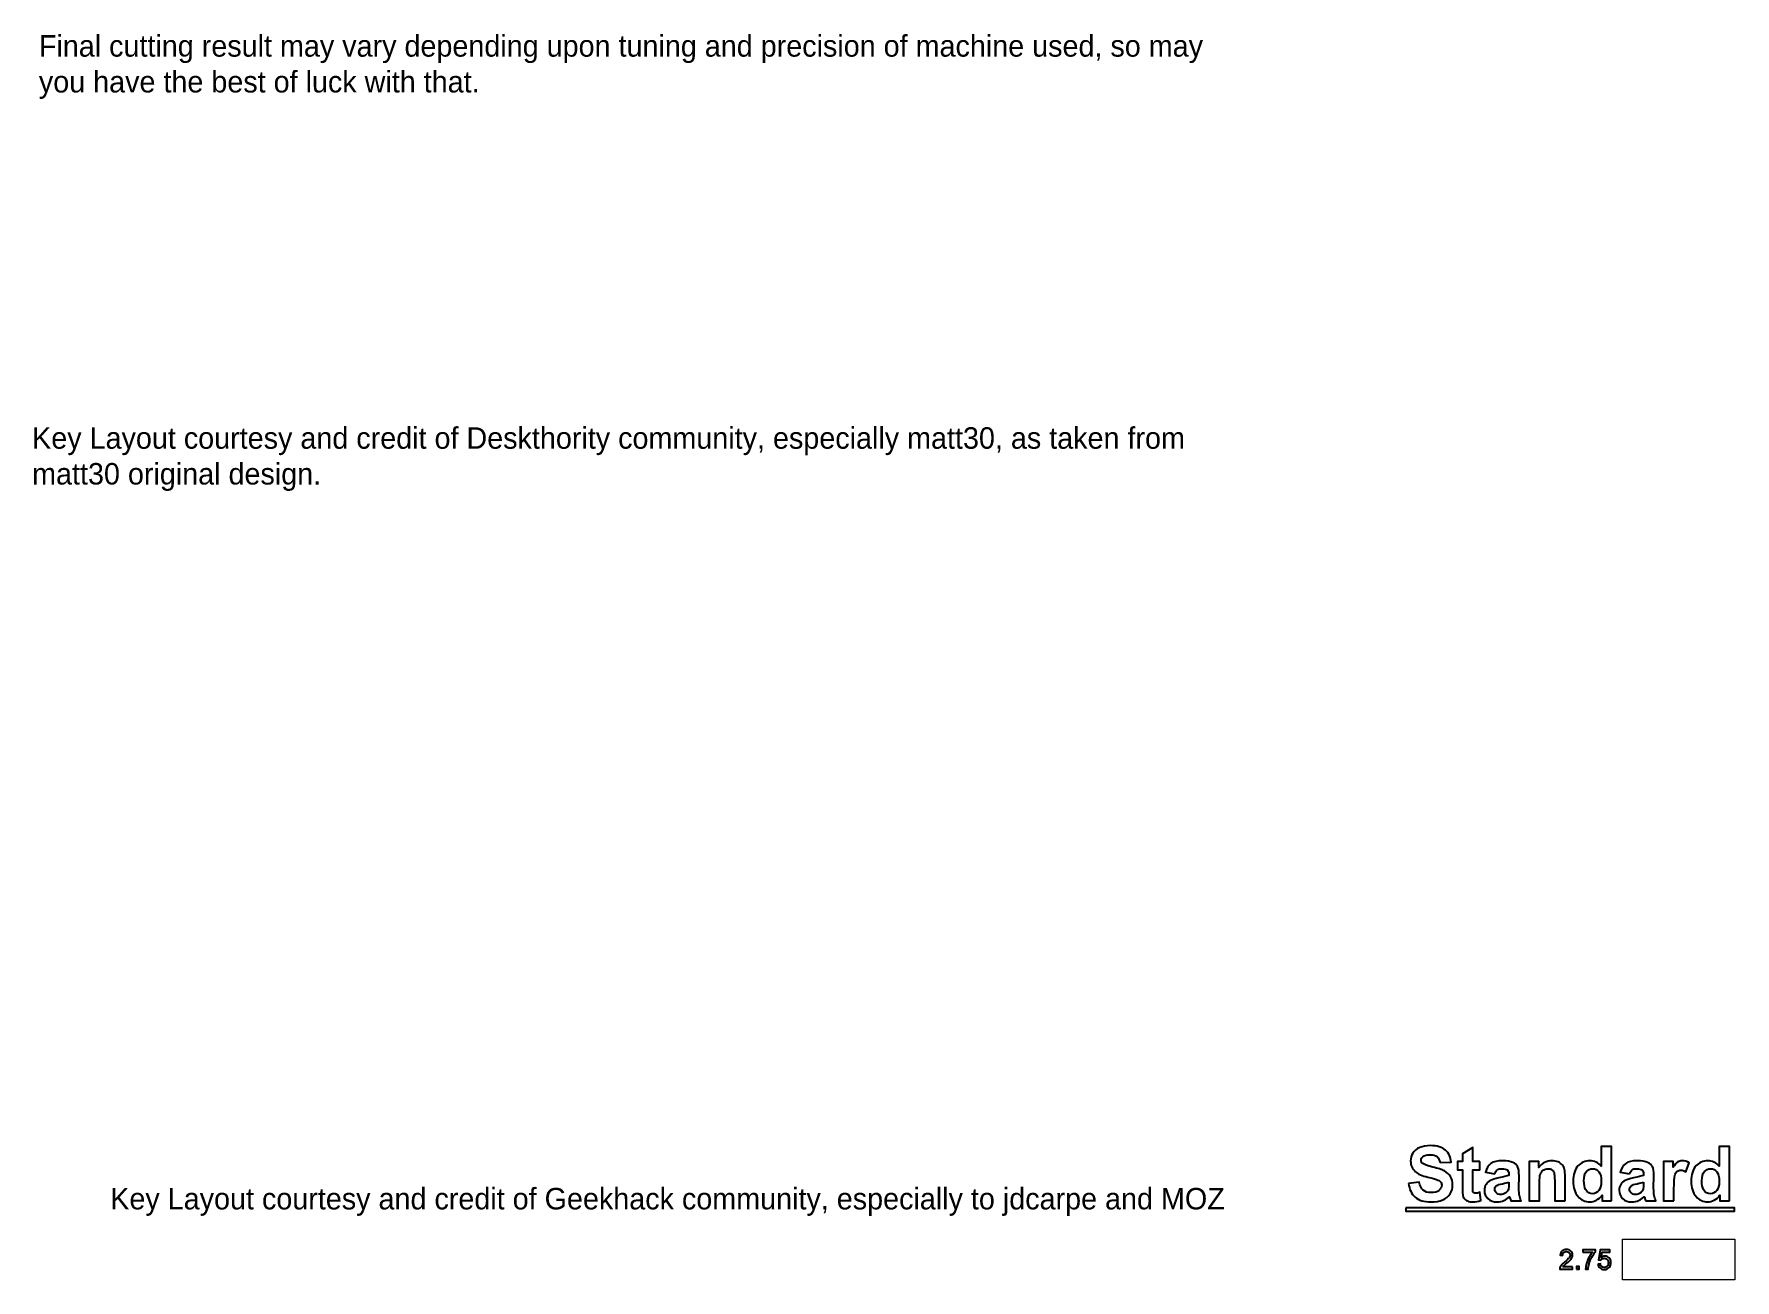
# Model space of a CAD drawing. Header units: millimetres. Extents: x -742 to 1487, y -1115 to 638.
# Drawn here: x -742 to 50, y -469 to 111 of the extents above; entities that cross this region are included whole.
import ezdxf

# ---------------------------------------------------------------- set-up
doc = ezdxf.new("R2010")
doc.units = ezdxf.units.MM
doc.layers.add('Layer 1', color=7, linetype='CONTINUOUS')
doc.layers.add('text', color=4, linetype='CONTINUOUS', plot=False)

msp = doc.modelspace()

# ---------------------------------------------------------------- linework, layer by layer
at = {"layer": 'Layer 1', "color": 250}
for points, knots in [([(-101.882, -423.523), (-101.882, -423.523), (-96.908, -423.029), (-96.908, -423.029), (-96.908, -423.029), (-96.608, -424.693), (-96.009, -425.91), (-95.097, -426.692), (-95.097, -426.692), (-94.186, -427.474), (-92.957, -427.862), (-91.411, -427.862), (-91.411, -427.862), (-89.776, -427.862), (-88.542, -427.515), (-87.713, -426.821), (-87.713, -426.821), (-86.884, -426.128), (-86.466, -425.316), (-86.466, -424.387), (-86.466, -424.387), (-86.466, -423.788), (-86.642, -423.282), (-86.989, -422.859), (-86.989, -422.859), (-87.336, -422.441), (-87.948, -422.077), (-88.818, -421.771), (-88.818, -421.771), (-89.412, -421.559), (-90.764, -421.195), (-92.881, -420.665), (-92.881, -420.665), (-95.603, -419.983), (-97.514, -419.148), (-98.613, -418.155), (-98.613, -418.155), (-100.16, -416.761), (-100.93, -415.062), (-100.93, -413.057), (-100.93, -413.057), (-100.93, -411.77), (-100.565, -410.558), (-99.842, -409.435), (-99.842, -409.435), (-99.113, -408.312), (-98.067, -407.46), (-96.697, -406.872), (-96.697, -406.872), (-95.327, -406.284), (-93.68, -405.99), (-91.74, -405.99), (-91.74, -405.99), (-88.583, -405.99), (-86.201, -406.69), (-84.608, -408.095), (-84.608, -408.095), (-83.009, -409.5), (-82.174, -411.37), (-82.092, -413.716), (-82.092, -413.716), (-82.092, -413.716), (-87.207, -413.892), (-87.207, -413.892), (-87.207, -413.892), (-87.424, -412.587), (-87.889, -411.652), (-88.6, -411.082), (-88.6, -411.082), (-89.312, -410.511), (-90.382, -410.223), (-91.805, -410.223), (-91.805, -410.223), (-93.275, -410.223), (-94.427, -410.529), (-95.256, -411.14), (-95.256, -411.14), (-95.791, -411.534), (-96.062, -412.058), (-96.062, -412.716), (-96.062, -412.716), (-96.062, -413.316), (-95.809, -413.827), (-95.303, -414.251), (-95.303, -414.251), (-94.662, -414.798), (-93.104, -415.362), (-90.629, -415.95), (-90.629, -415.95), (-88.154, -416.532), (-86.325, -417.144), (-85.143, -417.767), (-85.143, -417.767), (-83.955, -418.396), (-83.026, -419.248), (-82.356, -420.336), (-82.356, -420.336), (-81.686, -421.424), (-81.351, -422.764), (-81.351, -424.358), (-81.351, -424.358), (-81.351, -425.804), (-81.751, -427.162), (-82.556, -428.427), (-82.556, -428.427), (-83.362, -429.691), (-84.496, -430.631), (-85.966, -431.243), (-85.966, -431.243), (-87.436, -431.86), (-89.271, -432.166), (-91.464, -432.166), (-91.464, -432.166), (-94.656, -432.166), (-97.108, -431.431), (-98.819, -429.955), (-98.819, -429.955), (-100.53, -428.485), (-101.547, -426.339), (-101.882, -423.523)], [0, 0, 0, 0, 0.0322581, 0.0322581, 0.0322581, 0.0322581, 0.0645161, 0.0645161, 0.0645161, 0.0645161, 0.0967742, 0.0967742, 0.0967742, 0.0967742, 0.1290323, 0.1290323, 0.1290323, 0.1290323, 0.1612903, 0.1612903, 0.1612903, 0.1612903, 0.1935484, 0.1935484, 0.1935484, 0.1935484, 0.2258065, 0.2258065, 0.2258065, 0.2258065, 0.2580645, 0.2580645, 0.2580645, 0.2580645, 0.2903226, 0.2903226, 0.2903226, 0.2903226, 0.3225806, 0.3225806, 0.3225806, 0.3225806, 0.3548387, 0.3548387, 0.3548387, 0.3548387, 0.3870968, 0.3870968, 0.3870968, 0.3870968, 0.4193548, 0.4193548, 0.4193548, 0.4193548, 0.4516129, 0.4516129, 0.4516129, 0.4516129, 0.483871, 0.483871, 0.483871, 0.483871, 0.516129, 0.516129, 0.516129, 0.516129, 0.5483871, 0.5483871, 0.5483871, 0.5483871, 0.5806452, 0.5806452, 0.5806452, 0.5806452, 0.6129032, 0.6129032, 0.6129032, 0.6129032, 0.6451613, 0.6451613, 0.6451613, 0.6451613, 0.6774194, 0.6774194, 0.6774194, 0.6774194, 0.7096774, 0.7096774, 0.7096774, 0.7096774, 0.7419355, 0.7419355, 0.7419355, 0.7419355, 0.7741935, 0.7741935, 0.7741935, 0.7741935, 0.8064516, 0.8064516, 0.8064516, 0.8064516, 0.8387097, 0.8387097, 0.8387097, 0.8387097, 0.8709677, 0.8709677, 0.8709677, 0.8709677, 0.9032258, 0.9032258, 0.9032258, 0.9032258, 0.9354839, 0.9354839, 0.9354839, 0.9354839, 1, 1, 1, 1]), ([(-68.686, -413.398), (-68.686, -413.398), (-68.686, -417.243), (-68.686, -417.243), (-68.686, -417.243), (-68.686, -417.243), (-72.002, -417.243), (-72.002, -417.243), (-72.002, -417.243), (-72.002, -417.243), (-72.002, -424.658), (-72.002, -424.658), (-72.002, -424.658), (-72.002, -426.163), (-71.973, -427.039), (-71.908, -427.286), (-71.908, -427.286), (-71.843, -427.533), (-71.702, -427.739), (-71.473, -427.903), (-71.473, -427.903), (-71.25, -428.062), (-70.979, -428.144), (-70.656, -428.144), (-70.656, -428.144), (-70.203, -428.144), (-69.556, -427.991), (-68.704, -427.68), (-68.704, -427.68), (-68.704, -427.68), (-68.298, -431.443), (-68.298, -431.443), (-68.298, -431.443), (-69.421, -431.925), (-70.691, -432.166), (-72.114, -432.166), (-72.114, -432.166), (-72.984, -432.166), (-73.766, -432.019), (-74.466, -431.725), (-74.466, -431.725), (-75.165, -431.431), (-75.677, -431.049), (-76, -430.584), (-76, -430.584), (-76.33, -430.114), (-76.553, -429.485), (-76.682, -428.685), (-76.682, -428.685), (-76.782, -428.121), (-76.835, -426.98), (-76.835, -425.257), (-76.835, -425.257), (-76.835, -425.257), (-76.835, -417.243), (-76.835, -417.243), (-76.835, -417.243), (-76.835, -417.243), (-79.058, -417.243), (-79.058, -417.243), (-79.058, -417.243), (-79.058, -417.243), (-79.058, -413.398), (-79.058, -413.398), (-79.058, -413.398), (-79.058, -413.398), (-76.835, -413.398), (-76.835, -413.398), (-76.835, -413.398), (-76.835, -413.398), (-76.835, -409.765), (-76.835, -409.765), (-76.835, -409.765), (-76.835, -409.765), (-72.002, -406.907), (-72.002, -406.907), (-72.002, -406.907), (-72.002, -406.907), (-72.002, -413.398), (-72.002, -413.398), (-72.002, -413.398), (-72.002, -413.398), (-68.686, -413.398), (-68.686, -413.398)], [0, 0, 0, 0, 0.0454545, 0.0454545, 0.0454545, 0.0454545, 0.0909091, 0.0909091, 0.0909091, 0.0909091, 0.1363636, 0.1363636, 0.1363636, 0.1363636, 0.1818182, 0.1818182, 0.1818182, 0.1818182, 0.2272727, 0.2272727, 0.2272727, 0.2272727, 0.2727273, 0.2727273, 0.2727273, 0.2727273, 0.3181818, 0.3181818, 0.3181818, 0.3181818, 0.3636364, 0.3636364, 0.3636364, 0.3636364, 0.4090909, 0.4090909, 0.4090909, 0.4090909, 0.4545455, 0.4545455, 0.4545455, 0.4545455, 0.5, 0.5, 0.5, 0.5, 0.5454545, 0.5454545, 0.5454545, 0.5454545, 0.5909091, 0.5909091, 0.5909091, 0.5909091, 0.6363636, 0.6363636, 0.6363636, 0.6363636, 0.6818182, 0.6818182, 0.6818182, 0.6818182, 0.7272727, 0.7272727, 0.7272727, 0.7272727, 0.7727273, 0.7727273, 0.7727273, 0.7727273, 0.8181818, 0.8181818, 0.8181818, 0.8181818, 0.8636364, 0.8636364, 0.8636364, 0.8636364, 0.9090909, 0.9090909, 0.9090909, 0.9090909, 1, 1, 1, 1]), ([(-7.338, -431.707), (-7.338, -431.707), (-11.818, -431.707), (-11.818, -431.707), (-11.818, -431.707), (-11.818, -431.707), (-11.818, -429.02), (-11.818, -429.02), (-11.818, -429.02), (-12.565, -430.067), (-13.453, -430.849), (-14.47, -431.378), (-14.47, -431.378), (-15.487, -431.901), (-16.516, -432.166), (-17.551, -432.166), (-17.551, -432.166), (-19.662, -432.166), (-21.467, -431.319), (-22.972, -429.62), (-22.972, -429.62), (-24.471, -427.921), (-25.224, -425.557), (-25.224, -422.518), (-25.224, -422.518), (-25.224, -419.413), (-24.495, -417.049), (-23.031, -415.433), (-23.031, -415.433), (-21.567, -413.816), (-19.721, -413.01), (-17.486, -413.01), (-17.486, -413.01), (-15.44, -413.01), (-13.665, -413.863), (-12.171, -415.562), (-12.171, -415.562), (-12.171, -415.562), (-12.171, -406.449), (-12.171, -406.449), (-12.171, -406.449), (-12.171, -406.449), (-7.338, -406.449), (-7.338, -406.449), (-7.338, -406.449), (-7.338, -406.449), (-7.338, -431.707), (-7.338, -431.707)], [0, 0, 0, 0, 0.0769231, 0.0769231, 0.0769231, 0.0769231, 0.1538462, 0.1538462, 0.1538462, 0.1538462, 0.2307692, 0.2307692, 0.2307692, 0.2307692, 0.3076923, 0.3076923, 0.3076923, 0.3076923, 0.3846154, 0.3846154, 0.3846154, 0.3846154, 0.4615385, 0.4615385, 0.4615385, 0.4615385, 0.5384615, 0.5384615, 0.5384615, 0.5384615, 0.6153846, 0.6153846, 0.6153846, 0.6153846, 0.6923077, 0.6923077, 0.6923077, 0.6923077, 0.7692308, 0.7692308, 0.7692308, 0.7692308, 0.8461538, 0.8461538, 0.8461538, 0.8461538, 1, 1, 1, 1]), ([(47.56, -431.707), (47.56, -431.707), (43.08, -431.707), (43.08, -431.707), (43.08, -431.707), (43.08, -431.707), (43.08, -429.02), (43.08, -429.02), (43.08, -429.02), (42.333, -430.067), (41.445, -430.849), (40.428, -431.378), (40.428, -431.378), (39.411, -431.901), (38.382, -432.166), (37.347, -432.166), (37.347, -432.166), (35.236, -432.166), (33.431, -431.319), (31.926, -429.62), (31.926, -429.62), (30.427, -427.921), (29.674, -425.557), (29.674, -422.518), (29.674, -422.518), (29.674, -419.413), (30.403, -417.049), (31.867, -415.433), (31.867, -415.433), (33.331, -413.816), (35.177, -413.01), (37.412, -413.01), (37.412, -413.01), (39.458, -413.01), (41.233, -413.863), (42.727, -415.562), (42.727, -415.562), (42.727, -415.562), (42.727, -406.449), (42.727, -406.449), (42.727, -406.449), (42.727, -406.449), (47.56, -406.449), (47.56, -406.449), (47.56, -406.449), (47.56, -406.449), (47.56, -431.707), (47.56, -431.707)], [0, 0, 0, 0, 0.0769231, 0.0769231, 0.0769231, 0.0769231, 0.1538462, 0.1538462, 0.1538462, 0.1538462, 0.2307692, 0.2307692, 0.2307692, 0.2307692, 0.3076923, 0.3076923, 0.3076923, 0.3076923, 0.3846154, 0.3846154, 0.3846154, 0.3846154, 0.4615385, 0.4615385, 0.4615385, 0.4615385, 0.5384615, 0.5384615, 0.5384615, 0.5384615, 0.6153846, 0.6153846, 0.6153846, 0.6153846, 0.6923077, 0.6923077, 0.6923077, 0.6923077, 0.7692308, 0.7692308, 0.7692308, 0.7692308, 0.8461538, 0.8461538, 0.8461538, 0.8461538, 1, 1, 1, 1]), ([(-61.701, -419.043), (-61.701, -419.043), (-66.076, -418.267), (-66.076, -418.267), (-66.076, -418.267), (-65.582, -416.479), (-64.729, -415.156), (-63.524, -414.298), (-63.524, -414.298), (-62.318, -413.439), (-60.525, -413.01), (-58.15, -413.01), (-58.15, -413.01), (-55.992, -413.01), (-54.381, -413.263), (-53.323, -413.775), (-53.323, -413.775), (-52.27, -414.286), (-51.524, -414.933), (-51.094, -415.721), (-51.094, -415.721), (-50.665, -416.509), (-50.448, -417.949), (-50.448, -420.054), (-50.448, -420.054), (-50.448, -420.054), (-50.518, -425.698), (-50.518, -425.698), (-50.518, -425.698), (-50.518, -427.304), (-50.442, -428.491), (-50.289, -429.256), (-50.289, -429.256), (-50.136, -430.02), (-49.848, -430.837), (-49.424, -431.707), (-49.424, -431.707), (-49.424, -431.707), (-54.222, -431.707), (-54.222, -431.707), (-54.222, -431.707), (-54.346, -431.39), (-54.504, -430.919), (-54.687, -430.296), (-54.687, -430.296), (-54.763, -430.008), (-54.822, -429.82), (-54.857, -429.732), (-54.857, -429.732), (-55.68, -430.543), (-56.562, -431.149), (-57.503, -431.554), (-57.503, -431.554), (-58.444, -431.96), (-59.443, -432.166), (-60.508, -432.166), (-60.508, -432.166), (-62.383, -432.166), (-63.865, -431.654), (-64.947, -430.631), (-64.947, -430.631), (-66.029, -429.614), (-66.569, -428.321), (-66.569, -426.757), (-66.569, -426.757), (-66.569, -425.728), (-66.323, -424.805), (-65.829, -423.993), (-65.829, -423.993), (-65.335, -423.188), (-64.647, -422.565), (-63.753, -422.135), (-63.753, -422.135), (-62.865, -421.706), (-61.584, -421.33), (-59.908, -421.006), (-59.908, -421.006), (-57.65, -420.583), (-56.08, -420.183), (-55.21, -419.819), (-55.21, -419.819), (-55.21, -419.819), (-55.21, -419.331), (-55.21, -419.331), (-55.21, -419.331), (-55.21, -418.39), (-55.439, -417.72), (-55.898, -417.314), (-55.898, -417.314), (-56.362, -416.914), (-57.233, -416.714), (-58.508, -416.714), (-58.508, -416.714), (-59.373, -416.714), (-60.043, -416.885), (-60.525, -417.232), (-60.525, -417.232), (-61.013, -417.573), (-61.401, -418.178), (-61.701, -419.043)], [0, 0, 0, 0, 0.0384615, 0.0384615, 0.0384615, 0.0384615, 0.0769231, 0.0769231, 0.0769231, 0.0769231, 0.1153846, 0.1153846, 0.1153846, 0.1153846, 0.1538462, 0.1538462, 0.1538462, 0.1538462, 0.1923077, 0.1923077, 0.1923077, 0.1923077, 0.2307692, 0.2307692, 0.2307692, 0.2307692, 0.2692308, 0.2692308, 0.2692308, 0.2692308, 0.3076923, 0.3076923, 0.3076923, 0.3076923, 0.3461538, 0.3461538, 0.3461538, 0.3461538, 0.3846154, 0.3846154, 0.3846154, 0.3846154, 0.4230769, 0.4230769, 0.4230769, 0.4230769, 0.4615385, 0.4615385, 0.4615385, 0.4615385, 0.5, 0.5, 0.5, 0.5, 0.5384615, 0.5384615, 0.5384615, 0.5384615, 0.5769231, 0.5769231, 0.5769231, 0.5769231, 0.6153846, 0.6153846, 0.6153846, 0.6153846, 0.6538462, 0.6538462, 0.6538462, 0.6538462, 0.6923077, 0.6923077, 0.6923077, 0.6923077, 0.7307692, 0.7307692, 0.7307692, 0.7307692, 0.7692308, 0.7692308, 0.7692308, 0.7692308, 0.8076923, 0.8076923, 0.8076923, 0.8076923, 0.8461538, 0.8461538, 0.8461538, 0.8461538, 0.8846154, 0.8846154, 0.8846154, 0.8846154, 0.9230769, 0.9230769, 0.9230769, 0.9230769, 1, 1, 1, 1]), ([(-29.028, -431.707), (-29.028, -431.707), (-33.861, -431.707), (-33.861, -431.707), (-33.861, -431.707), (-33.861, -431.707), (-33.861, -422.376), (-33.861, -422.376), (-33.861, -422.376), (-33.861, -420.401), (-33.967, -419.125), (-34.173, -418.549), (-34.173, -418.549), (-34.384, -417.967), (-34.72, -417.52), (-35.19, -417.196), (-35.19, -417.196), (-35.66, -416.873), (-36.225, -416.714), (-36.883, -416.714), (-36.883, -416.714), (-37.73, -416.714), (-38.488, -416.944), (-39.159, -417.402), (-39.159, -417.402), (-39.835, -417.861), (-40.293, -418.472), (-40.54, -419.225), (-40.54, -419.225), (-40.793, -419.983), (-40.917, -421.383), (-40.917, -423.429), (-40.917, -423.429), (-40.917, -423.429), (-40.917, -431.707), (-40.917, -431.707), (-40.917, -431.707), (-40.917, -431.707), (-45.75, -431.707), (-45.75, -431.707), (-45.75, -431.707), (-45.75, -431.707), (-45.75, -413.398), (-45.75, -413.398), (-45.75, -413.398), (-45.75, -413.398), (-41.269, -413.398), (-41.269, -413.398), (-41.269, -413.398), (-41.269, -413.398), (-41.269, -416.085), (-41.269, -416.085), (-41.269, -416.085), (-39.664, -414.033), (-37.648, -413.01), (-35.208, -413.01), (-35.208, -413.01), (-34.137, -413.01), (-33.156, -413.204), (-32.268, -413.586), (-32.268, -413.586), (-31.374, -413.974), (-30.704, -414.462), (-30.251, -415.056), (-30.251, -415.056), (-29.792, -415.656), (-29.475, -416.332), (-29.299, -417.091), (-29.299, -417.091), (-29.116, -417.849), (-29.028, -418.931), (-29.028, -420.342), (-29.028, -420.342), (-29.028, -420.342), (-29.028, -431.707), (-29.028, -431.707)], [0, 0, 0, 0, 0.05, 0.05, 0.05, 0.05, 0.1, 0.1, 0.1, 0.1, 0.15, 0.15, 0.15, 0.15, 0.2, 0.2, 0.2, 0.2, 0.25, 0.25, 0.25, 0.25, 0.3, 0.3, 0.3, 0.3, 0.35, 0.35, 0.35, 0.35, 0.4, 0.4, 0.4, 0.4, 0.45, 0.45, 0.45, 0.45, 0.5, 0.5, 0.5, 0.5, 0.55, 0.55, 0.55, 0.55, 0.6, 0.6, 0.6, 0.6, 0.65, 0.65, 0.65, 0.65, 0.7, 0.7, 0.7, 0.7, 0.75, 0.75, 0.75, 0.75, 0.8, 0.8, 0.8, 0.8, 0.85, 0.85, 0.85, 0.85, 0.9, 0.9, 0.9, 0.9, 1, 1, 1, 1]), ([(-20.25, -422.2), (-20.25, -424.158), (-19.979, -425.575), (-19.444, -426.451), (-19.444, -426.451), (-18.662, -427.721), (-17.575, -428.356), (-16.175, -428.356), (-16.175, -428.356), (-15.064, -428.356), (-14.117, -427.88), (-13.341, -426.927), (-13.341, -426.927), (-12.559, -425.975), (-12.171, -424.558), (-12.171, -422.664), (-12.171, -422.664), (-12.171, -420.554), (-12.548, -419.037), (-13.306, -418.108), (-13.306, -418.108), (-14.064, -417.179), (-15.029, -416.714), (-16.211, -416.714), (-16.211, -416.714), (-17.357, -416.714), (-18.315, -417.173), (-19.092, -418.09), (-19.092, -418.09), (-19.862, -419.007), (-20.25, -420.377), (-20.25, -422.2)], [0, 0, 0, 0, 0.1111111, 0.1111111, 0.1111111, 0.1111111, 0.2222222, 0.2222222, 0.2222222, 0.2222222, 0.3333333, 0.3333333, 0.3333333, 0.3333333, 0.4444444, 0.4444444, 0.4444444, 0.4444444, 0.5555556, 0.5555556, 0.5555556, 0.5555556, 0.6666667, 0.6666667, 0.6666667, 0.6666667, 0.7777778, 0.7777778, 0.7777778, 0.7777778, 1, 1, 1, 1]), ([(1.017, -419.043), (1.017, -419.043), (-3.358, -418.267), (-3.358, -418.267), (-3.358, -418.267), (-2.864, -416.479), (-2.011, -415.156), (-0.806, -414.298), (-0.806, -414.298), (0.399, -413.439), (2.193, -413.01), (4.568, -413.01), (4.568, -413.01), (6.726, -413.01), (8.337, -413.263), (9.395, -413.775), (9.395, -413.775), (10.448, -414.286), (11.194, -414.933), (11.624, -415.721), (11.624, -415.721), (12.053, -416.509), (12.27, -417.949), (12.27, -420.054), (12.27, -420.054), (12.27, -420.054), (12.2, -425.698), (12.2, -425.698), (12.2, -425.698), (12.2, -427.304), (12.276, -428.491), (12.429, -429.256), (12.429, -429.256), (12.582, -430.02), (12.87, -430.837), (13.293, -431.707), (13.293, -431.707), (13.293, -431.707), (8.496, -431.707), (8.496, -431.707), (8.496, -431.707), (8.372, -431.39), (8.213, -430.919), (8.031, -430.296), (8.031, -430.296), (7.955, -430.008), (7.896, -429.82), (7.861, -429.732), (7.861, -429.732), (7.037, -430.543), (6.156, -431.149), (5.215, -431.554), (5.215, -431.554), (4.274, -431.96), (3.275, -432.166), (2.21, -432.166), (2.21, -432.166), (0.335, -432.166), (-1.147, -431.654), (-2.229, -430.631), (-2.229, -430.631), (-3.311, -429.614), (-3.852, -428.321), (-3.852, -426.757), (-3.852, -426.757), (-3.852, -425.728), (-3.605, -424.805), (-3.111, -423.993), (-3.111, -423.993), (-2.617, -423.188), (-1.929, -422.565), (-1.035, -422.135), (-1.035, -422.135), (-0.147, -421.706), (1.134, -421.33), (2.81, -421.006), (2.81, -421.006), (5.068, -420.583), (6.638, -420.183), (7.508, -419.819), (7.508, -419.819), (7.508, -419.819), (7.508, -419.331), (7.508, -419.331), (7.508, -419.331), (7.508, -418.39), (7.279, -417.72), (6.82, -417.314), (6.82, -417.314), (6.355, -416.914), (5.485, -416.714), (4.209, -416.714), (4.209, -416.714), (3.345, -416.714), (2.675, -416.885), (2.193, -417.232), (2.193, -417.232), (1.705, -417.573), (1.317, -418.178), (1.017, -419.043)], [0, 0, 0, 0, 0.0384615, 0.0384615, 0.0384615, 0.0384615, 0.0769231, 0.0769231, 0.0769231, 0.0769231, 0.1153846, 0.1153846, 0.1153846, 0.1153846, 0.1538462, 0.1538462, 0.1538462, 0.1538462, 0.1923077, 0.1923077, 0.1923077, 0.1923077, 0.2307692, 0.2307692, 0.2307692, 0.2307692, 0.2692308, 0.2692308, 0.2692308, 0.2692308, 0.3076923, 0.3076923, 0.3076923, 0.3076923, 0.3461538, 0.3461538, 0.3461538, 0.3461538, 0.3846154, 0.3846154, 0.3846154, 0.3846154, 0.4230769, 0.4230769, 0.4230769, 0.4230769, 0.4615385, 0.4615385, 0.4615385, 0.4615385, 0.5, 0.5, 0.5, 0.5, 0.5384615, 0.5384615, 0.5384615, 0.5384615, 0.5769231, 0.5769231, 0.5769231, 0.5769231, 0.6153846, 0.6153846, 0.6153846, 0.6153846, 0.6538462, 0.6538462, 0.6538462, 0.6538462, 0.6923077, 0.6923077, 0.6923077, 0.6923077, 0.7307692, 0.7307692, 0.7307692, 0.7307692, 0.7692308, 0.7692308, 0.7692308, 0.7692308, 0.8076923, 0.8076923, 0.8076923, 0.8076923, 0.8461538, 0.8461538, 0.8461538, 0.8461538, 0.8846154, 0.8846154, 0.8846154, 0.8846154, 0.9230769, 0.9230769, 0.9230769, 0.9230769, 1, 1, 1, 1]), ([(21.66, -431.707), (21.66, -431.707), (16.827, -431.707), (16.827, -431.707), (16.827, -431.707), (16.827, -431.707), (16.827, -413.398), (16.827, -413.398), (16.827, -413.398), (16.827, -413.398), (21.307, -413.398), (21.307, -413.398), (21.307, -413.398), (21.307, -413.398), (21.307, -415.997), (21.307, -415.997), (21.307, -415.997), (22.078, -414.768), (22.771, -413.963), (23.389, -413.58), (23.389, -413.58), (24.006, -413.198), (24.706, -413.01), (25.488, -413.01), (25.488, -413.01), (26.593, -413.01), (27.657, -413.316), (28.68, -413.922), (28.68, -413.922), (28.68, -413.922), (27.181, -418.143), (27.181, -418.143), (27.181, -418.143), (26.364, -417.614), (25.605, -417.349), (24.906, -417.349), (24.906, -417.349), (24.224, -417.349), (23.647, -417.537), (23.177, -417.908), (23.177, -417.908), (22.707, -418.284), (22.336, -418.954), (22.066, -419.93), (22.066, -419.93), (21.795, -420.906), (21.66, -422.953), (21.66, -426.063), (21.66, -426.063), (21.66, -426.063), (21.66, -431.707), (21.66, -431.707)], [0, 0, 0, 0, 0.0714286, 0.0714286, 0.0714286, 0.0714286, 0.1428571, 0.1428571, 0.1428571, 0.1428571, 0.2142857, 0.2142857, 0.2142857, 0.2142857, 0.2857143, 0.2857143, 0.2857143, 0.2857143, 0.3571429, 0.3571429, 0.3571429, 0.3571429, 0.4285714, 0.4285714, 0.4285714, 0.4285714, 0.5, 0.5, 0.5, 0.5, 0.5714286, 0.5714286, 0.5714286, 0.5714286, 0.6428571, 0.6428571, 0.6428571, 0.6428571, 0.7142857, 0.7142857, 0.7142857, 0.7142857, 0.7857143, 0.7857143, 0.7857143, 0.7857143, 0.8571429, 0.8571429, 0.8571429, 0.8571429, 1, 1, 1, 1]), ([(34.648, -422.2), (34.648, -424.158), (34.919, -425.575), (35.454, -426.451), (35.454, -426.451), (36.236, -427.721), (37.323, -428.356), (38.723, -428.356), (38.723, -428.356), (39.834, -428.356), (40.781, -427.88), (41.557, -426.927), (41.557, -426.927), (42.339, -425.975), (42.727, -424.558), (42.727, -422.664), (42.727, -422.664), (42.727, -420.554), (42.35, -419.037), (41.592, -418.108), (41.592, -418.108), (40.834, -417.179), (39.869, -416.714), (38.687, -416.714), (38.687, -416.714), (37.541, -416.714), (36.583, -417.173), (35.806, -418.09), (35.806, -418.09), (35.036, -419.007), (34.648, -420.377), (34.648, -422.2)], [0, 0, 0, 0, 0.1111111, 0.1111111, 0.1111111, 0.1111111, 0.2222222, 0.2222222, 0.2222222, 0.2222222, 0.3333333, 0.3333333, 0.3333333, 0.3333333, 0.4444444, 0.4444444, 0.4444444, 0.4444444, 0.5555556, 0.5555556, 0.5555556, 0.5555556, 0.6666667, 0.6666667, 0.6666667, 0.6666667, 0.7777778, 0.7777778, 0.7777778, 0.7777778, 1, 1, 1, 1]), ([(-55.21, -422.958), (-55.827, -423.164), (-56.809, -423.411), (-58.156, -423.699), (-58.156, -423.699), (-59.496, -423.987), (-60.378, -424.27), (-60.79, -424.54), (-60.79, -424.54), (-61.419, -424.993), (-61.736, -425.557), (-61.736, -426.245), (-61.736, -426.245), (-61.736, -426.927), (-61.484, -427.509), (-60.978, -428.003), (-60.978, -428.003), (-60.472, -428.497), (-59.831, -428.744), (-59.049, -428.744), (-59.049, -428.744), (-58.179, -428.744), (-57.344, -428.456), (-56.551, -427.886), (-56.551, -427.886), (-55.969, -427.445), (-55.58, -426.915), (-55.398, -426.28), (-55.398, -426.28), (-55.275, -425.869), (-55.21, -425.081), (-55.21, -423.923), (-55.21, -423.923), (-55.21, -423.923), (-55.21, -422.958), (-55.21, -422.958)], [0, 0, 0, 0, 0.1, 0.1, 0.1, 0.1, 0.2, 0.2, 0.2, 0.2, 0.3, 0.3, 0.3, 0.3, 0.4, 0.4, 0.4, 0.4, 0.5, 0.5, 0.5, 0.5, 0.6, 0.6, 0.6, 0.6, 0.7, 0.7, 0.7, 0.7, 0.8, 0.8, 0.8, 0.8, 1, 1, 1, 1]), ([(7.508, -422.958), (6.891, -423.164), (5.909, -423.411), (4.562, -423.699), (4.562, -423.699), (3.222, -423.987), (2.34, -424.27), (1.928, -424.54), (1.928, -424.54), (1.299, -424.993), (0.981, -425.557), (0.981, -426.245), (0.981, -426.245), (0.981, -426.927), (1.234, -427.509), (1.74, -428.003), (1.74, -428.003), (2.246, -428.497), (2.886, -428.744), (3.668, -428.744), (3.668, -428.744), (4.539, -428.744), (5.374, -428.456), (6.167, -427.886), (6.167, -427.886), (6.749, -427.445), (7.137, -426.915), (7.32, -426.28), (7.32, -426.28), (7.443, -425.869), (7.508, -425.081), (7.508, -423.923), (7.508, -423.923), (7.508, -423.923), (7.508, -422.958), (7.508, -422.958)], [0, 0, 0, 0, 0.1, 0.1, 0.1, 0.1, 0.2, 0.2, 0.2, 0.2, 0.3, 0.3, 0.3, 0.3, 0.4, 0.4, 0.4, 0.4, 0.5, 0.5, 0.5, 0.5, 0.6, 0.6, 0.6, 0.6, 0.7, 0.7, 0.7, 0.7, 0.8, 0.8, 0.8, 0.8, 1, 1, 1, 1]), ([(-103.117, -434.914), (-103.117, -434.914), (49.776, -434.914), (49.776, -434.914), (49.776, -434.914), (49.776, -434.914), (49.776, -436.518), (49.776, -436.518), (49.776, -436.518), (49.776, -436.518), (-103.117, -436.518), (-103.117, -436.518), (-103.117, -436.518), (-103.117, -436.518), (-103.117, -434.914), (-103.117, -434.914)], [0, 0, 0, 0, 0.2, 0.2, 0.2, 0.2, 0.4, 0.4, 0.4, 0.4, 0.6, 0.6, 0.6, 0.6, 1, 1, 1, 1]), ([(-25.516, -462.402), (-25.516, -462.402), (-25.516, -463.469), (-25.516, -463.469), (-25.516, -463.469), (-25.516, -463.469), (-31.536, -463.469), (-31.536, -463.469), (-31.536, -463.469), (-31.544, -463.2), (-31.5, -462.942), (-31.404, -462.692), (-31.404, -462.692), (-31.25, -462.284), (-31.002, -461.88), (-30.661, -461.484), (-30.661, -461.484), (-30.321, -461.088), (-29.834, -460.631), (-29.201, -460.112), (-29.201, -460.112), (-28.217, -459.301), (-27.548, -458.66), (-27.198, -458.186), (-27.198, -458.186), (-26.847, -457.712), (-26.671, -457.263), (-26.671, -456.84), (-26.671, -456.84), (-26.671, -456.397), (-26.83, -456.025), (-27.148, -455.72), (-27.148, -455.72), (-27.465, -455.417), (-27.88, -455.265), (-28.39, -455.265), (-28.39, -455.265), (-28.93, -455.265), (-29.362, -455.426), (-29.686, -455.748), (-29.686, -455.748), (-30.009, -456.067), (-30.172, -456.512), (-30.177, -457.081), (-30.177, -457.081), (-30.177, -457.081), (-31.32, -456.967), (-31.32, -456.967), (-31.32, -456.967), (-31.241, -456.112), (-30.945, -455.46), (-30.433, -455.011), (-30.433, -455.011), (-29.918, -454.562), (-29.23, -454.338), (-28.365, -454.338), (-28.365, -454.338), (-27.493, -454.338), (-26.801, -454.579), (-26.293, -455.064), (-26.293, -455.064), (-25.782, -455.549), (-25.528, -456.15), (-25.528, -456.865), (-25.528, -456.865), (-25.528, -457.229), (-25.603, -457.587), (-25.753, -457.938), (-25.753, -457.938), (-25.901, -458.292), (-26.149, -458.662), (-26.494, -459.052), (-26.494, -459.052), (-26.841, -459.439), (-27.414, -459.975), (-28.214, -460.652), (-28.214, -460.652), (-28.885, -461.215), (-29.317, -461.596), (-29.508, -461.797), (-29.508, -461.797), (-29.698, -461.998), (-29.855, -462.199), (-29.98, -462.402), (-29.98, -462.402), (-29.98, -462.402), (-25.516, -462.402), (-25.516, -462.402)], [0, 0, 0, 0, 0.0434783, 0.0434783, 0.0434783, 0.0434783, 0.0869565, 0.0869565, 0.0869565, 0.0869565, 0.1304348, 0.1304348, 0.1304348, 0.1304348, 0.173913, 0.173913, 0.173913, 0.173913, 0.2173913, 0.2173913, 0.2173913, 0.2173913, 0.2608696, 0.2608696, 0.2608696, 0.2608696, 0.3043478, 0.3043478, 0.3043478, 0.3043478, 0.3478261, 0.3478261, 0.3478261, 0.3478261, 0.3913043, 0.3913043, 0.3913043, 0.3913043, 0.4347826, 0.4347826, 0.4347826, 0.4347826, 0.4782609, 0.4782609, 0.4782609, 0.4782609, 0.5217391, 0.5217391, 0.5217391, 0.5217391, 0.5652174, 0.5652174, 0.5652174, 0.5652174, 0.6086957, 0.6086957, 0.6086957, 0.6086957, 0.6521739, 0.6521739, 0.6521739, 0.6521739, 0.6956522, 0.6956522, 0.6956522, 0.6956522, 0.7391304, 0.7391304, 0.7391304, 0.7391304, 0.7826087, 0.7826087, 0.7826087, 0.7826087, 0.826087, 0.826087, 0.826087, 0.826087, 0.8695652, 0.8695652, 0.8695652, 0.8695652, 0.9130435, 0.9130435, 0.9130435, 0.9130435, 1, 1, 1, 1]), ([(-20.715, -455.557), (-20.715, -455.557), (-20.715, -454.49), (-20.715, -454.49), (-20.715, -454.49), (-20.715, -454.49), (-14.835, -454.49), (-14.835, -454.49), (-14.835, -454.49), (-14.835, -454.49), (-14.835, -455.354), (-14.835, -455.354), (-14.835, -455.354), (-15.413, -455.97), (-15.989, -456.789), (-16.556, -457.811), (-16.556, -457.811), (-17.125, -458.834), (-17.563, -459.886), (-17.875, -460.967), (-17.875, -460.967), (-18.097, -461.727), (-18.241, -462.563), (-18.302, -463.469), (-18.302, -463.469), (-18.302, -463.469), (-19.445, -463.469), (-19.445, -463.469), (-19.445, -463.469), (-19.432, -462.754), (-19.293, -461.888), (-19.024, -460.874), (-19.024, -460.874), (-18.755, -459.858), (-18.372, -458.88), (-17.87, -457.938), (-17.87, -457.938), (-17.369, -456.996), (-16.835, -456.203), (-16.27, -455.557), (-16.27, -455.557), (-16.27, -455.557), (-20.715, -455.557), (-20.715, -455.557)], [0, 0, 0, 0, 0.0833333, 0.0833333, 0.0833333, 0.0833333, 0.1666667, 0.1666667, 0.1666667, 0.1666667, 0.25, 0.25, 0.25, 0.25, 0.3333333, 0.3333333, 0.3333333, 0.3333333, 0.4166667, 0.4166667, 0.4166667, 0.4166667, 0.5, 0.5, 0.5, 0.5, 0.5833333, 0.5833333, 0.5833333, 0.5833333, 0.6666667, 0.6666667, 0.6666667, 0.6666667, 0.75, 0.75, 0.75, 0.75, 0.8333333, 0.8333333, 0.8333333, 0.8333333, 1, 1, 1, 1]), ([(-13.715, -461.082), (-13.715, -461.082), (-12.547, -460.993), (-12.547, -460.993), (-12.547, -460.993), (-12.46, -461.562), (-12.259, -461.99), (-11.946, -462.277), (-11.946, -462.277), (-11.633, -462.563), (-11.249, -462.707), (-10.799, -462.707), (-10.799, -462.707), (-10.255, -462.707), (-9.8, -462.504), (-9.429, -462.1), (-9.429, -462.1), (-9.061, -461.693), (-8.877, -461.156), (-8.877, -460.487), (-8.877, -460.487), (-8.877, -459.85), (-9.052, -459.348), (-9.406, -458.98), (-9.406, -458.98), (-9.759, -458.611), (-10.227, -458.427), (-10.809, -458.427), (-10.809, -458.427), (-11.171, -458.427), (-11.495, -458.51), (-11.783, -458.675), (-11.783, -458.675), (-12.069, -458.84), (-12.293, -459.054), (-12.458, -459.316), (-12.458, -459.316), (-12.458, -459.316), (-13.512, -459.164), (-13.512, -459.164), (-13.512, -459.164), (-13.512, -459.164), (-12.636, -454.49), (-12.636, -454.49), (-12.636, -454.49), (-12.636, -454.49), (-8.127, -454.49), (-8.127, -454.49), (-8.127, -454.49), (-8.127, -454.49), (-8.127, -455.557), (-8.127, -455.557), (-8.127, -455.557), (-8.127, -455.557), (-11.745, -455.557), (-11.745, -455.557), (-11.745, -455.557), (-11.745, -455.557), (-12.229, -458.01), (-12.229, -458.01), (-12.229, -458.01), (-11.685, -457.627), (-11.114, -457.437), (-10.517, -457.437), (-10.517, -457.437), (-9.725, -457.437), (-9.057, -457.712), (-8.513, -458.262), (-8.513, -458.262), (-7.969, -458.812), (-7.696, -459.519), (-7.696, -460.383), (-7.696, -460.383), (-7.696, -461.206), (-7.935, -461.918), (-8.413, -462.517), (-8.413, -462.517), (-8.995, -463.253), (-9.791, -463.622), (-10.799, -463.622), (-10.799, -463.622), (-11.624, -463.622), (-12.297, -463.389), (-12.82, -462.925), (-12.82, -462.925), (-13.343, -462.462), (-13.641, -461.848), (-13.715, -461.082)], [0, 0, 0, 0, 0.0434783, 0.0434783, 0.0434783, 0.0434783, 0.0869565, 0.0869565, 0.0869565, 0.0869565, 0.1304348, 0.1304348, 0.1304348, 0.1304348, 0.173913, 0.173913, 0.173913, 0.173913, 0.2173913, 0.2173913, 0.2173913, 0.2173913, 0.2608696, 0.2608696, 0.2608696, 0.2608696, 0.3043478, 0.3043478, 0.3043478, 0.3043478, 0.3478261, 0.3478261, 0.3478261, 0.3478261, 0.3913043, 0.3913043, 0.3913043, 0.3913043, 0.4347826, 0.4347826, 0.4347826, 0.4347826, 0.4782609, 0.4782609, 0.4782609, 0.4782609, 0.5217391, 0.5217391, 0.5217391, 0.5217391, 0.5652174, 0.5652174, 0.5652174, 0.5652174, 0.6086957, 0.6086957, 0.6086957, 0.6086957, 0.6521739, 0.6521739, 0.6521739, 0.6521739, 0.6956522, 0.6956522, 0.6956522, 0.6956522, 0.7391304, 0.7391304, 0.7391304, 0.7391304, 0.7826087, 0.7826087, 0.7826087, 0.7826087, 0.826087, 0.826087, 0.826087, 0.826087, 0.8695652, 0.8695652, 0.8695652, 0.8695652, 0.9130435, 0.9130435, 0.9130435, 0.9130435, 1, 1, 1, 1]), ([(-23.685, -463.469), (-23.685, -463.469), (-23.685, -462.199), (-23.685, -462.199), (-23.685, -462.199), (-23.685, -462.199), (-22.415, -462.199), (-22.415, -462.199), (-22.415, -462.199), (-22.415, -462.199), (-22.415, -463.469), (-22.415, -463.469), (-22.415, -463.469), (-22.415, -463.469), (-23.685, -463.469), (-23.685, -463.469)], [0, 0, 0, 0, 0.2, 0.2, 0.2, 0.2, 0.4, 0.4, 0.4, 0.4, 0.6, 0.6, 0.6, 0.6, 1, 1, 1, 1])]:
    msp.add_open_spline(points, degree=3, knots=knots, dxfattribs=at)
at = {"layer": 'Layer 1', "color": 250, "lineweight": 9}
for points, knots in [([(-2.325, -449.455), (-2.325, -449.455), (-2.325, -468.505), (-2.325, -468.505), (-2.325, -468.505), (-2.325, -468.505), (50.063, -468.505), (50.063, -468.505), (50.063, -468.505), (50.063, -468.505), (50.063, -449.455), (50.063, -449.455), (50.063, -449.455), (50.063, -449.455), (-2.325, -449.455), (-2.325, -449.455)], [0, 0, 0, 0, 0.2, 0.2, 0.2, 0.2, 0.4, 0.4, 0.4, 0.4, 0.6, 0.6, 0.6, 0.6, 1, 1, 1, 1]), ([(-25.516, -462.402), (-25.516, -462.402), (-25.516, -463.469), (-25.516, -463.469), (-25.516, -463.469), (-25.516, -463.469), (-31.536, -463.469), (-31.536, -463.469), (-31.536, -463.469), (-31.544, -463.2), (-31.5, -462.942), (-31.404, -462.692), (-31.404, -462.692), (-31.25, -462.284), (-31.002, -461.88), (-30.661, -461.484), (-30.661, -461.484), (-30.321, -461.088), (-29.834, -460.631), (-29.201, -460.112), (-29.201, -460.112), (-28.217, -459.301), (-27.548, -458.66), (-27.198, -458.186), (-27.198, -458.186), (-26.847, -457.712), (-26.671, -457.263), (-26.671, -456.84), (-26.671, -456.84), (-26.671, -456.397), (-26.83, -456.025), (-27.148, -455.72), (-27.148, -455.72), (-27.465, -455.417), (-27.88, -455.265), (-28.39, -455.265), (-28.39, -455.265), (-28.93, -455.265), (-29.362, -455.426), (-29.686, -455.748), (-29.686, -455.748), (-30.009, -456.067), (-30.172, -456.512), (-30.177, -457.081), (-30.177, -457.081), (-30.177, -457.081), (-31.32, -456.967), (-31.32, -456.967), (-31.32, -456.967), (-31.241, -456.112), (-30.945, -455.46), (-30.433, -455.011), (-30.433, -455.011), (-29.918, -454.562), (-29.23, -454.338), (-28.365, -454.338), (-28.365, -454.338), (-27.493, -454.338), (-26.801, -454.579), (-26.293, -455.064), (-26.293, -455.064), (-25.782, -455.549), (-25.528, -456.15), (-25.528, -456.865), (-25.528, -456.865), (-25.528, -457.229), (-25.603, -457.587), (-25.753, -457.938), (-25.753, -457.938), (-25.901, -458.292), (-26.149, -458.662), (-26.494, -459.052), (-26.494, -459.052), (-26.841, -459.439), (-27.414, -459.975), (-28.214, -460.652), (-28.214, -460.652), (-28.885, -461.215), (-29.317, -461.596), (-29.508, -461.797), (-29.508, -461.797), (-29.698, -461.998), (-29.855, -462.199), (-29.98, -462.402), (-29.98, -462.402), (-29.98, -462.402), (-25.516, -462.402), (-25.516, -462.402)], [0, 0, 0, 0, 0.0434783, 0.0434783, 0.0434783, 0.0434783, 0.0869565, 0.0869565, 0.0869565, 0.0869565, 0.1304348, 0.1304348, 0.1304348, 0.1304348, 0.173913, 0.173913, 0.173913, 0.173913, 0.2173913, 0.2173913, 0.2173913, 0.2173913, 0.2608696, 0.2608696, 0.2608696, 0.2608696, 0.3043478, 0.3043478, 0.3043478, 0.3043478, 0.3478261, 0.3478261, 0.3478261, 0.3478261, 0.3913043, 0.3913043, 0.3913043, 0.3913043, 0.4347826, 0.4347826, 0.4347826, 0.4347826, 0.4782609, 0.4782609, 0.4782609, 0.4782609, 0.5217391, 0.5217391, 0.5217391, 0.5217391, 0.5652174, 0.5652174, 0.5652174, 0.5652174, 0.6086957, 0.6086957, 0.6086957, 0.6086957, 0.6521739, 0.6521739, 0.6521739, 0.6521739, 0.6956522, 0.6956522, 0.6956522, 0.6956522, 0.7391304, 0.7391304, 0.7391304, 0.7391304, 0.7826087, 0.7826087, 0.7826087, 0.7826087, 0.826087, 0.826087, 0.826087, 0.826087, 0.8695652, 0.8695652, 0.8695652, 0.8695652, 0.9130435, 0.9130435, 0.9130435, 0.9130435, 1, 1, 1, 1]), ([(-20.715, -455.557), (-20.715, -455.557), (-20.715, -454.49), (-20.715, -454.49), (-20.715, -454.49), (-20.715, -454.49), (-14.835, -454.49), (-14.835, -454.49), (-14.835, -454.49), (-14.835, -454.49), (-14.835, -455.354), (-14.835, -455.354), (-14.835, -455.354), (-15.413, -455.97), (-15.989, -456.789), (-16.556, -457.811), (-16.556, -457.811), (-17.125, -458.834), (-17.563, -459.886), (-17.875, -460.967), (-17.875, -460.967), (-18.097, -461.727), (-18.241, -462.563), (-18.302, -463.469), (-18.302, -463.469), (-18.302, -463.469), (-19.445, -463.469), (-19.445, -463.469), (-19.445, -463.469), (-19.432, -462.754), (-19.293, -461.888), (-19.024, -460.874), (-19.024, -460.874), (-18.755, -459.858), (-18.372, -458.88), (-17.87, -457.938), (-17.87, -457.938), (-17.369, -456.996), (-16.835, -456.203), (-16.27, -455.557), (-16.27, -455.557), (-16.27, -455.557), (-20.715, -455.557), (-20.715, -455.557)], [0, 0, 0, 0, 0.0833333, 0.0833333, 0.0833333, 0.0833333, 0.1666667, 0.1666667, 0.1666667, 0.1666667, 0.25, 0.25, 0.25, 0.25, 0.3333333, 0.3333333, 0.3333333, 0.3333333, 0.4166667, 0.4166667, 0.4166667, 0.4166667, 0.5, 0.5, 0.5, 0.5, 0.5833333, 0.5833333, 0.5833333, 0.5833333, 0.6666667, 0.6666667, 0.6666667, 0.6666667, 0.75, 0.75, 0.75, 0.75, 0.8333333, 0.8333333, 0.8333333, 0.8333333, 1, 1, 1, 1]), ([(-13.715, -461.082), (-13.715, -461.082), (-12.547, -460.993), (-12.547, -460.993), (-12.547, -460.993), (-12.46, -461.562), (-12.259, -461.99), (-11.946, -462.277), (-11.946, -462.277), (-11.633, -462.563), (-11.249, -462.707), (-10.799, -462.707), (-10.799, -462.707), (-10.255, -462.707), (-9.8, -462.504), (-9.429, -462.1), (-9.429, -462.1), (-9.061, -461.693), (-8.877, -461.156), (-8.877, -460.487), (-8.877, -460.487), (-8.877, -459.85), (-9.052, -459.348), (-9.406, -458.98), (-9.406, -458.98), (-9.759, -458.611), (-10.227, -458.427), (-10.809, -458.427), (-10.809, -458.427), (-11.171, -458.427), (-11.495, -458.51), (-11.783, -458.675), (-11.783, -458.675), (-12.069, -458.84), (-12.293, -459.054), (-12.458, -459.316), (-12.458, -459.316), (-12.458, -459.316), (-13.512, -459.164), (-13.512, -459.164), (-13.512, -459.164), (-13.512, -459.164), (-12.636, -454.49), (-12.636, -454.49), (-12.636, -454.49), (-12.636, -454.49), (-8.127, -454.49), (-8.127, -454.49), (-8.127, -454.49), (-8.127, -454.49), (-8.127, -455.557), (-8.127, -455.557), (-8.127, -455.557), (-8.127, -455.557), (-11.745, -455.557), (-11.745, -455.557), (-11.745, -455.557), (-11.745, -455.557), (-12.229, -458.01), (-12.229, -458.01), (-12.229, -458.01), (-11.685, -457.627), (-11.114, -457.437), (-10.517, -457.437), (-10.517, -457.437), (-9.725, -457.437), (-9.057, -457.712), (-8.513, -458.262), (-8.513, -458.262), (-7.969, -458.812), (-7.696, -459.519), (-7.696, -460.383), (-7.696, -460.383), (-7.696, -461.206), (-7.935, -461.918), (-8.413, -462.517), (-8.413, -462.517), (-8.995, -463.253), (-9.791, -463.622), (-10.799, -463.622), (-10.799, -463.622), (-11.624, -463.622), (-12.297, -463.389), (-12.82, -462.925), (-12.82, -462.925), (-13.343, -462.462), (-13.641, -461.848), (-13.715, -461.082)], [0, 0, 0, 0, 0.0434783, 0.0434783, 0.0434783, 0.0434783, 0.0869565, 0.0869565, 0.0869565, 0.0869565, 0.1304348, 0.1304348, 0.1304348, 0.1304348, 0.173913, 0.173913, 0.173913, 0.173913, 0.2173913, 0.2173913, 0.2173913, 0.2173913, 0.2608696, 0.2608696, 0.2608696, 0.2608696, 0.3043478, 0.3043478, 0.3043478, 0.3043478, 0.3478261, 0.3478261, 0.3478261, 0.3478261, 0.3913043, 0.3913043, 0.3913043, 0.3913043, 0.4347826, 0.4347826, 0.4347826, 0.4347826, 0.4782609, 0.4782609, 0.4782609, 0.4782609, 0.5217391, 0.5217391, 0.5217391, 0.5217391, 0.5652174, 0.5652174, 0.5652174, 0.5652174, 0.6086957, 0.6086957, 0.6086957, 0.6086957, 0.6521739, 0.6521739, 0.6521739, 0.6521739, 0.6956522, 0.6956522, 0.6956522, 0.6956522, 0.7391304, 0.7391304, 0.7391304, 0.7391304, 0.7826087, 0.7826087, 0.7826087, 0.7826087, 0.826087, 0.826087, 0.826087, 0.826087, 0.8695652, 0.8695652, 0.8695652, 0.8695652, 0.9130435, 0.9130435, 0.9130435, 0.9130435, 1, 1, 1, 1]), ([(-23.685, -463.469), (-23.685, -463.469), (-23.685, -462.199), (-23.685, -462.199), (-23.685, -462.199), (-23.685, -462.199), (-22.415, -462.199), (-22.415, -462.199), (-22.415, -462.199), (-22.415, -462.199), (-22.415, -463.469), (-22.415, -463.469), (-22.415, -463.469), (-22.415, -463.469), (-23.685, -463.469), (-23.685, -463.469)], [0, 0, 0, 0, 0.2, 0.2, 0.2, 0.2, 0.4, 0.4, 0.4, 0.4, 0.6, 0.6, 0.6, 0.6, 1, 1, 1, 1])]:
    msp.add_open_spline(points, degree=3, knots=knots, dxfattribs=at)

# ---------------------------------------------------------------- texts
at = {"layer": 'text', "linetype": 'ByBlock', "char_height": 10, "width": 565.14507, "attachment_point": 1}
for s, insert in [('{Final cutting result may vary depending upon tuning and precision of machine used, so may you have the best of luck with that.}', (-739.449, 110.883)), ('{Key Layout courtesy and credit of Deskthority community, especially matt30, as taken from matt30 original design.}', (-742.592, -71.603)), ('{Key Layout courtesy and credit of Geekhack community, especially to jdcarpe and MOZ}', (-706.221, -425.661))]:
    msp.add_mtext(s, dxfattribs=dict(at, insert=insert))

doc.saveas('drawing.dxf')
